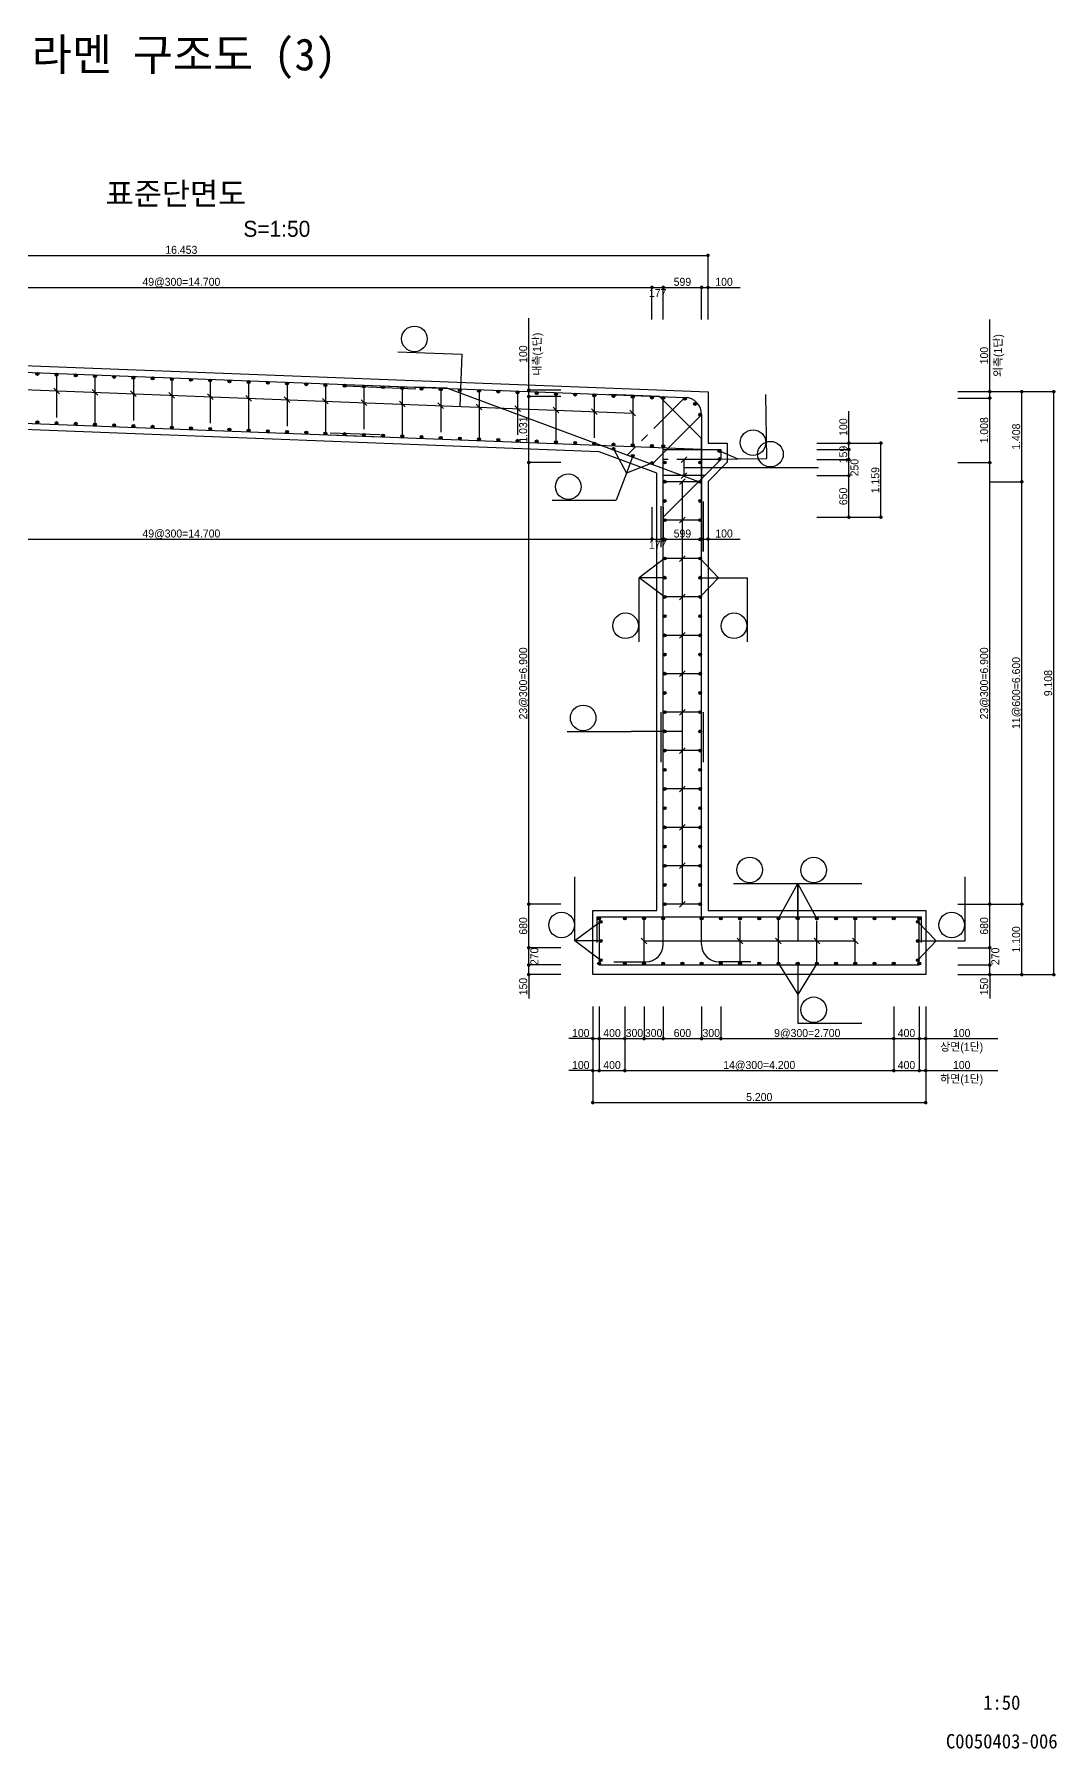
# Model space of a CAD drawing. Extents: x 2629709 to 3675628, y 1179 to 102095.
# Drawn here: x 3063499 to 3079468, y 1179 to 27964 of the extents above; entities that cross this region are included whole.
import ezdxf
from ezdxf.enums import TextEntityAlignment as Align

# ---------------------------------------------------------------- set-up
doc = ezdxf.new("R2010")
doc.units = 0
doc.header["$LTSCALE"] = 550
doc.header["$MEASUREMENT"] = 0
doc.linetypes.add('LDASHDOT', pattern=[2, 1.25, -0.25, 0.25, -0.25])
for name, color, linetype in [('CS-CONC-MAJR', 4, 'CONTINUOUS'), ('CS-DIML', 1, 'CONTINUOUS'), ('CS-DIMT', 3, 'CONTINUOUS'), ('CS-MISC', 3, 'CONTINUOUS'), ('CS-RBAR-EREC', 6, 'CONTINUOUS'), ('CS-RBAR-MAJR', 6, 'CONTINUOUS'), ('CS-SYMB', 3, 'CONTINUOUS'), ('CS-SYMB-LIN3', 1, 'CONTINUOUS'), ('CS-TEXT', 3, 'CONTINUOUS'), ('CZ-TEX1', 6, 'CONTINUOUS'), ('CZ-TEX2', 3, 'CONTINUOUS'), ('TITLE-TEXT', 7, 'CONTINUOUS')]:
    doc.layers.add(name, color=color, linetype=linetype)
doc.styles.add('A_STANDARD', font='Dotum.ttf')
doc.styles.add('TB_TEXT', font='DotumChe.ttf')

# ---------------------------------------------------------------- blocks, each defined once
blk = doc.blocks.new('CSBSEC1')
at = {"layer": 'CS-RBAR-MAJR', "const_width": 0.45}
blk.add_lwpolyline([(0.225, 0, 1), (-0.225, 0, 1)], format="xyb", close=True, dxfattribs=at)
at = {"layer": 'CS-RBAR-MAJR'}
blk.add_circle((0, 0), 0.45, dxfattribs=at)
blk = doc.blocks.new('CXLEATK')
at = {"layer": 'CS-MISC'}
blk.add_line((-0.883885, 0.883882), (0.883882, -0.883882), dxfattribs=at)
blk = doc.blocks.new('CSBNUM1')
at = {"layer": 'CS-SYMB-LIN3'}
blk.add_line((0, 0), (20, 0), dxfattribs=at)
blk.add_circle((5, 4.2), 4, dxfattribs=at)
at = {"layer": 'CS-TEXT', "style": 'A_STANDARD', "flags": 1}
blk.add_attdef('RB_NO', text='', height=2.5, dxfattribs=at).set_placement((5, 4.2), align=Align.MIDDLE)
for tag, p in [('RB_DIA', (11.5, 1.5)), ('RB_LEN', (1.739, -3.958874))]:
    blk.add_attdef(tag, p, '', height=2.5, dxfattribs=at)
blk = doc.blocks.new('CXDIMDT2')
at = {"layer": 'CS-MISC', "const_width": 0.5}
blk.add_lwpolyline([(0.25, 0, 1), (-0.25, 0, 1)], format="xyb", close=True, dxfattribs=at)

msp = doc.modelspace()

# ---------------------------------------------------------------- linework, layer by layer
at = {"layer": 'CS-CONC-MAJR'}
for p, q in [((3058369, 22978), (3073222, 22408)), ((3073222, 22408), (3074022, 22377)), ((3074022, 22377), (3074022, 21577)), ((3072322, 21443), (3059268, 21944)), ((3073222, 21108), (3072322, 21443)), ((3074022, 21577), (3074322, 21577)), ((3074322, 21577), (3074322, 21277)), ((3074322, 21277), (3074022, 20977)), ((3073222, 14273), (3073222, 21108)), ((3074022, 20977), (3074022, 14273)), ((3072222, 14273), (3073222, 14273)), ((3072222, 13273), (3072222, 14273)), ((3074022, 14273), (3077422, 14273)), ((3077422, 14273), (3077422, 13273)), ((3077422, 13273), (3072222, 13273))]:
    msp.add_line(p, q, dxfattribs=at)
at = {"layer": 'CS-DIML'}
for p, q in [((3057569, 24509), (3074022, 24509)), ((3074022, 24009), (3074022, 24534)), ((3058446, 24009), (3073146, 24009)), ((3073146, 23509), (3073146, 24034)), ((3073146, 24009), (3073323, 24009)), ((3073323, 23509), (3073323, 24034)), ((3073323, 24009), (3073922, 24009)), ((3073922, 23509), (3073922, 24034)), ((3073922, 24009), (3074022, 24009)), ((3074022, 23509), (3074022, 24034)), ((3074022, 24009), (3074522, 24009)), ((3071222, 22404), (3071222, 23529)), ((3078422, 22381), (3078422, 23506)), ((3070177, 22967), (3070146, 22151)), ((3058446, 22600), (3072846, 22047)), ((3071722, 22404), (3071197, 22404)), ((3071722, 22304), (3071197, 22304)), ((3071222, 22304), (3071222, 22404)), ((3071222, 21273), (3071222, 22304)), ((3077922, 22381), (3078447, 22381)), ((3077922, 22281), (3078447, 22281)), ((3078422, 22381), (3078947, 22381)), ((3078422, 22281), (3078422, 22381)), ((3078422, 21273), (3078422, 22281)), ((3078922, 22381), (3079447, 22381)), ((3078922, 20973), (3078922, 22381)), ((3079422, 13273), (3079422, 22381)), ((3076222, 21577), (3076222, 22077)), ((3072546, 21488), (3072746, 21107)), ((3074199, 21455), (3074488, 21331)), ((3075722, 21577), (3076247, 21577)), ((3075722, 21477), (3076247, 21477)), ((3076222, 21577), (3076747, 21577)), ((3076222, 21477), (3076222, 21577)), ((3076222, 21319), (3076222, 21477)), ((3076722, 20419), (3076722, 21577)), ((3071722, 21273), (3071197, 21273)), ((3071222, 14373), (3071222, 21273)), ((3072846, 21377), (3072746, 21107)), ((3073146, 21265), (3072746, 21107)), ((3073647, 21069), (3073647, 21319)), ((3073647, 21194), (3074747, 21194)), ((3074201, 21327), (3074488, 21331)), ((3074488, 21331), (3074938, 21337)), ((3075722, 21319), (3076247, 21319)), ((3076222, 21069), (3076222, 21319)), ((3077922, 21273), (3078447, 21273)), ((3078422, 14373), (3078422, 21273)), ((3072746, 21107), (3072589, 20686)), ((3073622, 14373), (3073622, 20973)), ((3075722, 21069), (3076247, 21069)), ((3076222, 20419), (3076222, 21069)), ((3078422, 20973), (3078947, 20973)), ((3078922, 14373), (3078922, 20973)), ((3073146, 20577), (3073146, 20052)), ((3073323, 20577), (3073323, 20052)), ((3073922, 20577), (3073922, 20052)), ((3074022, 20577), (3074022, 20052)), ((3075722, 20419), (3076247, 20419)), ((3076222, 20419), (3076747, 20419)), ((3058446, 20077), (3073146, 20077)), ((3073146, 20077), (3073323, 20077)), ((3073323, 20077), (3073922, 20077)), ((3073922, 20077), (3074022, 20077)), ((3074022, 20077), (3074522, 20077)), ((3073344, 19773), (3072944, 19473)), ((3073899, 19773), (3074187, 19473)), ((3073344, 19473), (3072944, 19473)), ((3073344, 19173), (3072944, 19473)), ((3073899, 19473), (3074187, 19473)), ((3073899, 19173), (3074187, 19473)), ((3074187, 19473), (3074637, 19473)), ((3073622, 17073), (3072822, 17073)), ((3075122, 14151), (3075422, 14696)), ((3075422, 14698), (3075422, 13798)), ((3075722, 14151), (3075422, 14696)), ((3075422, 14151), (3075422, 14696)), ((3071722, 14373), (3071197, 14373)), ((3071222, 13693), (3071222, 14373)), ((3077922, 14373), (3078447, 14373)), ((3078422, 14373), (3078947, 14373)), ((3078422, 13693), (3078422, 14373)), ((3078922, 13273), (3078922, 14373)), ((3072344, 14098), (3071944, 13798)), ((3077299, 14098), (3077587, 13798)), ((3071722, 13693), (3071197, 13693)), ((3071222, 13423), (3071222, 13693)), ((3072344, 13798), (3071944, 13798)), ((3072344, 13498), (3071944, 13798)), ((3073022, 13798), (3076322, 13798)), ((3077299, 13798), (3077587, 13798)), ((3077299, 13498), (3077587, 13798)), ((3077587, 13798), (3078037, 13798)), ((3077922, 13693), (3078447, 13693)), ((3078422, 13423), (3078422, 13693)), ((3071722, 13423), (3071197, 13423)), ((3071222, 13273), (3071222, 13423)), ((3075122, 13446), (3075422, 12963)), ((3075722, 13446), (3075422, 12963)), ((3075422, 13446), (3075422, 12963)), ((3077922, 13423), (3078447, 13423)), ((3078422, 13273), (3078422, 13423)), ((3071722, 13273), (3071197, 13273)), ((3071222, 13273), (3071222, 12898)), ((3077922, 13273), (3078447, 13273)), ((3078422, 13273), (3078947, 13273)), ((3078422, 13273), (3078422, 12898)), ((3078922, 13273), (3079447, 13273)), ((3075422, 12963), (3075422, 12513)), ((3072222, 12773), (3072222, 12248)), ((3072322, 12773), (3072322, 12248)), ((3072722, 12773), (3072722, 12248)), ((3073022, 12773), (3073022, 12248)), ((3073322, 12773), (3073322, 12248)), ((3073922, 12773), (3073922, 12248)), ((3074222, 12773), (3074222, 12248)), ((3076922, 12773), (3076922, 12248)), ((3077322, 12773), (3077322, 12248)), ((3077422, 12773), (3077422, 12248)), ((3072222, 12273), (3071847, 12273)), ((3072222, 12273), (3072322, 12273)), ((3072222, 12273), (3072222, 11748)), ((3072322, 12273), (3072722, 12273)), ((3072322, 12273), (3072322, 11748)), ((3072722, 12273), (3073022, 12273)), ((3072722, 12273), (3072722, 11748)), ((3073022, 12273), (3073322, 12273)), ((3073322, 12273), (3073922, 12273)), ((3073922, 12273), (3074222, 12273)), ((3074222, 12273), (3076922, 12273)), ((3076922, 12273), (3077322, 12273)), ((3076922, 12273), (3076922, 11748)), ((3077322, 12273), (3077422, 12273)), ((3077322, 12273), (3077322, 11748)), ((3077422, 12273), (3078547, 12273)), ((3077422, 12273), (3077422, 11748)), ((3072222, 11773), (3071847, 11773)), ((3072222, 11773), (3072222, 11248)), ((3072222, 11773), (3072322, 11773)), ((3072322, 11773), (3072722, 11773)), ((3072722, 11773), (3076922, 11773)), ((3076922, 11773), (3077322, 11773)), ((3077322, 11773), (3077422, 11773)), ((3077422, 11773), (3077422, 11248)), ((3077422, 11773), (3078547, 11773)), ((3072222, 11273), (3077422, 11273))]:
    msp.add_line(p, q, dxfattribs=at)
at = {"layer": 'CS-RBAR-EREC', "linetype": 'LDASHDOT'}
for p, q in [((3063846, 22665), (3063846, 21865)), ((3065046, 22620), (3065046, 21820)), ((3066246, 22574), (3066246, 21774)), ((3067446, 22528), (3067446, 21728)), ((3068646, 22482), (3068646, 21682)), ((3069846, 22437), (3069846, 21637)), ((3071046, 22391), (3071046, 21591)), ((3072246, 22345), (3072246, 21545)), ((3073662, 22291), (3072758, 21387)), ((3074222, 21319), (3073322, 21319)), ((3073922, 20973), (3073322, 20973)), ((3073922, 19773), (3073322, 19773)), ((3073922, 18573), (3073322, 18573)), ((3073922, 17373), (3073322, 17373)), ((3073922, 16173), (3073322, 16173)), ((3073922, 14973), (3073322, 14973)), ((3074522, 13423), (3074522, 14173)), ((3075722, 13423), (3075722, 14173))]:
    msp.add_line(p, q, dxfattribs=at)
at = {"layer": 'CS-RBAR-EREC', "linetype": 'Continuous'}
for p, q in [((3064446, 22643), (3064446, 21843)), ((3065646, 22597), (3065646, 21797)), ((3066846, 22551), (3066846, 21751)), ((3068046, 22505), (3068046, 21705)), ((3069246, 22460), (3069246, 21660)), ((3070446, 22414), (3070446, 21614)), ((3071646, 22368), (3071646, 21568)), ((3072846, 22322), (3072846, 21522)), ((3073922, 22021), (3073144, 21244)), ((3073972, 21069), (3073322, 21069)), ((3073922, 20373), (3073322, 20373)), ((3073922, 19173), (3073322, 19173)), ((3073922, 17973), (3073322, 17973)), ((3073922, 16773), (3073322, 16773)), ((3073922, 15573), (3073322, 15573)), ((3073922, 14373), (3073322, 14373)), ((3073022, 13423), (3073022, 14173)), ((3075122, 13423), (3075122, 14173)), ((3076322, 13423), (3076322, 14173))]:
    msp.add_line(p, q, dxfattribs=at)
at = {"layer": 'CS-RBAR-MAJR'}
for p, q in [((3061959, 22740), (3069459, 22452)), ((3069458, 22422), (3068348, 22465)), ((3068349, 22495), (3073662, 22291)), ((3069942, 22434), (3069432, 22453)), ((3073922, 20955), (3069942, 22434)), ((3073265, 22306), (3072475, 22337)), ((3073922, 21650), (3073265, 22306)), ((3073322, 19953), (3073322, 22304)), ((3073922, 22021), (3073922, 19883)), ((3062699, 21912), (3068899, 21674)), ((3068119, 21704), (3073922, 21481)), ((3068900, 21704), (3068120, 21734)), ((3073322, 21477), (3074222, 21477)), ((3073922, 20860), (3073922, 21650)), ((3074222, 21477), (3074222, 21319)), ((3074222, 21319), (3073322, 20419)), ((3073922, 20445), (3073922, 20955)), ((3073922, 16593), (3073922, 20663)), ((3073952, 19883), (3073952, 20663)), ((3073292, 19953), (3073292, 20593)), ((3073322, 16593), (3073322, 20593)), ((3073292, 16593), (3073292, 17373)), ((3073322, 13743), (3073322, 17373)), ((3073922, 13743), (3073922, 17373)), ((3073952, 16593), (3073952, 17373)), ((3072292, 14173), (3077352, 14173)), ((3072292, 13773), (3072292, 14173)), ((3072322, 14173), (3072322, 13423)), ((3077322, 13423), (3077322, 14173)), ((3077352, 14173), (3077352, 13773)), ((3072322, 13423), (3077322, 13423)), ((3072552, 13473), (3073052, 13473)), ((3074692, 13473), (3074192, 13473))]:
    msp.add_line(p, q, dxfattribs=at)
for centre, start, end in [((3073652, 22021), 0, 87.8022), ((3073052, 13743), 270, 360), ((3074192, 13743), 180, 270)]:
    msp.add_arc(centre, 270, start, end, dxfattribs=at)

# ---------------------------------------------------------------- block references
at = {"layer": 'CS-RBAR-MAJR', "xscale": 50, "yscale": 50, "zscale": 50}
for p, rotation in [((3069178, 23005), 357.802224), ((3074938, 21337), 90.769801), ((3072944, 18473), 90), ((3074637, 18473), 90), ((3071944, 13798), 90), ((3078037, 13798), 90)]:
    msp.add_blockref('CSBNUM1', p, dxfattribs=dict(at, rotation=rotation))
for name, p in [('CSBSEC1', (3063546, 22657)), ('CSBSEC1', (3063846, 22645)), ('CSBSEC1', (3064146, 22634)), ('CSBSEC1', (3064446, 22622)), ('CSBSEC1', (3064746, 22611)), ('CSBSEC1', (3065046, 22599)), ('CSBSEC1', (3065346, 22588)), ('CSBSEC1', (3065646, 22576)), ('CSBSEC1', (3065946, 22565)), ('CSBSEC1', (3066246, 22553)), ('CSBSEC1', (3066546, 22542)), ('CSBSEC1', (3066846, 22530)), ('CSBSEC1', (3067146, 22519)), ('CSBSEC1', (3067446, 22507)), ('CSBSEC1', (3067746, 22496)), ('CSBSEC1', (3068046, 22484)), ('CSBSEC1', (3068346, 22473)), ('CSBSEC1', (3068646, 22461)), ('CSBSEC1', (3068946, 22450)), ('CSBSEC1', (3069246, 22438)), ('CSBSEC1', (3069546, 22427)), ('CSBSEC1', (3069846, 22415)), ('CSBSEC1', (3070146, 22404)), ('CSBSEC1', (3070446, 22392)), ('CSBSEC1', (3070746, 22381)), ('CSBSEC1', (3071046, 22369)), ('CSBSEC1', (3071346, 22358)), ('CSBSEC1', (3071646, 22346)), ('CSBSEC1', (3071946, 22335)), ('CSBSEC1', (3072246, 22323)), ('CSBSEC1', (3072546, 22311)), ('CSBSEC1', (3072846, 22300)), ('CSBSEC1', (3073146, 22288)), ('CSBSEC1', (3073323, 22282)), ('CSBSEC1', (3073662, 22269)), ('CSBSEC1', (3073819, 22189)), ('CSBSEC1', (3073899, 22021)), ('CSBSEC1', (3063546, 21902)), ('CSBSEC1', (3063846, 21890)), ('CSBSEC1', (3064146, 21879)), ('CSBSEC1', (3064446, 21867)), ('CSBSEC1', (3064746, 21856)), ('CSBSEC1', (3065046, 21844)), ('CSBSEC1', (3065346, 21833)), ('CSBSEC1', (3065646, 21821)), ('CSBSEC1', (3065946, 21810)), ('CSBSEC1', (3066246, 21798)), ('CSBSEC1', (3066546, 21787)), ('CSBSEC1', (3066846, 21775)), ('CSBSEC1', (3067146, 21764)), ('CSBSEC1', (3067446, 21752)), ('CSBSEC1', (3067746, 21741)), ('CSBSEC1', (3068046, 21729)), ('CSBSEC1', (3068346, 21718)), ('CSBSEC1', (3068646, 21706)), ('CSBSEC1', (3068946, 21695)), ('CSBSEC1', (3069246, 21683)), ('CSBSEC1', (3069546, 21672)), ('CSBSEC1', (3069846, 21660)), ('CSBSEC1', (3070146, 21649)), ('CSBSEC1', (3070446, 21637)), ('CSBSEC1', (3070746, 21626)), ('CSBSEC1', (3071046, 21614)), ('CSBSEC1', (3071346, 21603)), ('CSBSEC1', (3071646, 21591)), ('CSBSEC1', (3071946, 21580)), ('CSBSEC1', (3072246, 21568)), ('CSBSEC1', (3072546, 21556)), ('CSBSEC1', (3072546, 21488)), ('CSBSEC1', (3072846, 21545)), ('CSBSEC1', (3073146, 21533)), ('CSBSEC1', (3073323, 21527)), ('CSBSEC1', (3074199, 21455)), ('CSBNUM1', (3074747, 21194)), ('CSBSEC1', (3072846, 21377)), ('CSBSEC1', (3073146, 21265)), ('CSBSEC1', (3073344, 21273)), ('CSBSEC1', (3073899, 21273)), ('CSBSEC1', (3074201, 21327)), ('CSBNUM1', (3071589, 20686)), ('CSBSEC1', (3073344, 20973)), ('CSBSEC1', (3073899, 20973)), ('CSBSEC1', (3073344, 20673)), ('CSBSEC1', (3073899, 20673)), ('CSBSEC1', (3073344, 20373)), ('CSBSEC1', (3073899, 20373)), ('CSBSEC1', (3073344, 20073)), ('CSBSEC1', (3073899, 20073)), ('CSBSEC1', (3073344, 19773)), ('CSBSEC1', (3073899, 19773)), ('CSBSEC1', (3073344, 19473)), ('CSBSEC1', (3073899, 19473)), ('CSBSEC1', (3073344, 19173)), ('CSBSEC1', (3073899, 19173)), ('CSBSEC1', (3073344, 18873)), ('CSBSEC1', (3073899, 18873)), ('CSBSEC1', (3073344, 18573)), ('CSBSEC1', (3073899, 18573)), ('CSBSEC1', (3073344, 18273)), ('CSBSEC1', (3073899, 18273)), ('CSBSEC1', (3073344, 17973)), ('CSBSEC1', (3073899, 17973)), ('CSBSEC1', (3073344, 17673)), ('CSBSEC1', (3073899, 17673)), ('CSBNUM1', (3071822, 17073)), ('CSBSEC1', (3073344, 17373)), ('CSBSEC1', (3073899, 17373)), ('CSBSEC1', (3073344, 17073)), ('CSBSEC1', (3073899, 17073)), ('CSBSEC1', (3073344, 16773)), ('CSBSEC1', (3073899, 16773)), ('CSBSEC1', (3073344, 16473)), ('CSBSEC1', (3073899, 16473)), ('CSBSEC1', (3073344, 16173)), ('CSBSEC1', (3073899, 16173)), ('CSBSEC1', (3073344, 15873)), ('CSBSEC1', (3073899, 15873)), ('CSBSEC1', (3073344, 15573)), ('CSBSEC1', (3073899, 15573)), ('CSBSEC1', (3073344, 15273)), ('CSBSEC1', (3073899, 15273)), ('CSBNUM1', (3074422, 14698)), ('CSBNUM1', (3075422, 14696)), ('CSBSEC1', (3073344, 14973)), ('CSBSEC1', (3073899, 14973)), ('CSBSEC1', (3073344, 14673)), ('CSBSEC1', (3073899, 14673)), ('CSBSEC1', (3073344, 14373)), ('CSBSEC1', (3073899, 14373)), ('CSBSEC1', (3072322, 14151)), ('CSBSEC1', (3072344, 14098)), ('CSBSEC1', (3072722, 14151)), ('CSBSEC1', (3073022, 14151)), ('CSBSEC1', (3073322, 14151)), ('CSBSEC1', (3073922, 14151)), ('CSBSEC1', (3074222, 14151)), ('CSBSEC1', (3074522, 14151)), ('CSBSEC1', (3074822, 14151)), ('CSBSEC1', (3075122, 14151)), ('CSBSEC1', (3075422, 14151)), ('CSBSEC1', (3075722, 14151)), ('CSBSEC1', (3076022, 14151)), ('CSBSEC1', (3076322, 14151)), ('CSBSEC1', (3076622, 14151)), ('CSBSEC1', (3076922, 14151)), ('CSBSEC1', (3077299, 14098)), ('CSBSEC1', (3077322, 14151)), ('CSBSEC1', (3072344, 13798)), ('CSBSEC1', (3077299, 13798)), ('CSBSEC1', (3072322, 13446)), ('CSBSEC1', (3072344, 13498)), ('CSBSEC1', (3072722, 13446)), ('CSBSEC1', (3073022, 13446)), ('CSBSEC1', (3073322, 13446)), ('CSBSEC1', (3073622, 13446)), ('CSBSEC1', (3073922, 13446)), ('CSBSEC1', (3074222, 13446)), ('CSBSEC1', (3074522, 13446)), ('CSBSEC1', (3074822, 13446)), ('CSBSEC1', (3075122, 13446)), ('CSBSEC1', (3075422, 13446)), ('CSBSEC1', (3075722, 13446)), ('CSBSEC1', (3076022, 13446)), ('CSBSEC1', (3076322, 13446)), ('CSBSEC1', (3076622, 13446)), ('CSBSEC1', (3076922, 13446)), ('CSBSEC1', (3077299, 13498)), ('CSBSEC1', (3077322, 13446)), ('CSBNUM1', (3075422, 12513))]:
    msp.add_blockref(name, p, dxfattribs=at)
at = {"layer": 'CS-SYMB'}
for name, p, xscale, yscale, zscale, rotation in [('CXDIMDT2', (3074022, 24509), 55, 55, 55, 90), ('CXDIMDT2', (3073146, 24009), 55, 55, 55, 90), ('CXDIMDT2', (3073146, 24009), 55, 55, 55, 90), ('CXDIMDT2', (3073323, 24009), 55, 55, 55, 90), ('CXDIMDT2', (3073323, 24009), 55, 55, 55, 90), ('CXDIMDT2', (3073922, 24009), 55, 55, 55, 90), ('CXDIMDT2', (3073922, 24009), 55, 55, 55, 90), ('CXDIMDT2', (3074022, 24009), 55, 55, 55, 90), ('CXDIMDT2', (3074022, 24009), 55, 55, 55, 90), ('CXDIMDT2', (3071222, 22404), 55, 55, 55, 90), ('CXDIMDT2', (3071222, 22404), 55, 55, 55, 90), ('CXDIMDT2', (3071222, 22304), 55, 55, 55, 90), ('CXDIMDT2', (3071222, 22304), 55, 55, 55, 90), ('CXDIMDT2', (3078422, 22381), 55, 55, 55, 90), ('CXDIMDT2', (3078422, 22381), 55, 55, 55, 90), ('CXDIMDT2', (3078422, 22281), 55, 55, 55, 90), ('CXDIMDT2', (3078422, 22281), 55, 55, 55, 90), ('CXDIMDT2', (3078922, 22381), 55, 55, 55, 90), ('CXDIMDT2', (3079422, 22381), 55, 55, 55, 90), ('CXDIMDT2', (3076222, 21577), 55, 55, 55, 90), ('CXDIMDT2', (3076222, 21577), 55, 55, 55, 90), ('CXDIMDT2', (3076222, 21477), 55, 55, 55, 90), ('CXDIMDT2', (3076222, 21477), 55, 55, 55, 90), ('CXDIMDT2', (3076722, 21577), 55, 55, 55, 90), ('CXDIMDT2', (3071222, 21273), 55, 55, 55, 90), ('CXDIMDT2', (3071222, 21273), 55, 55, 55, 90), ('CXLEATK', (3073647, 21319), 50, 50, 50, 270), ('CXDIMDT2', (3076222, 21319), 55, 55, 55, 90), ('CXDIMDT2', (3076222, 21319), 55, 55, 55, 90), ('CXDIMDT2', (3078422, 21273), 55, 55, 55, 90), ('CXDIMDT2', (3078422, 21273), 55, 55, 55, 90), ('CXLEATK', (3073622, 20973), 50, 50, 50, 270), ('CXLEATK', (3073647, 21069), 50, 50, 50, 270), ('CXDIMDT2', (3076222, 21069), 55, 55, 55, 90), ('CXDIMDT2', (3076222, 21069), 55, 55, 55, 90), ('CXDIMDT2', (3078922, 20973), 55, 55, 55, 90), ('CXDIMDT2', (3078922, 20973), 55, 55, 55, 90), ('CXLEATK', (3073622, 20373), 50, 50, 50, 270), ('CXDIMDT2', (3076222, 20419), 55, 55, 55, 90), ('CXDIMDT2', (3076722, 20419), 55, 55, 55, 90), ('CXDIMDT2', (3073146, 20077), 55, 55, 55, 90), ('CXDIMDT2', (3073146, 20077), 55, 55, 55, 90), ('CXDIMDT2', (3073323, 20077), 55, 55, 55, 90), ('CXDIMDT2', (3073323, 20077), 55, 55, 55, 90), ('CXDIMDT2', (3073922, 20077), 55, 55, 55, 90), ('CXDIMDT2', (3073922, 20077), 55, 55, 55, 90), ('CXDIMDT2', (3074022, 20077), 55, 55, 55, 90), ('CXDIMDT2', (3074022, 20077), 55, 55, 55, 90), ('CXLEATK', (3073622, 19773), 50, 50, 50, 270), ('CXLEATK', (3073622, 19173), 50, 50, 50, 270), ('CXLEATK', (3073622, 18573), 50, 50, 50, 270), ('CXLEATK', (3073622, 17973), 50, 50, 50, 270), ('CXLEATK', (3073622, 17373), 50, 50, 50, 270), ('CXLEATK', (3073622, 16773), 50, 50, 50, 270), ('CXLEATK', (3073622, 16173), 50, 50, 50, 270), ('CXLEATK', (3073622, 15573), 50, 50, 50, 270), ('CXLEATK', (3073622, 14973), 50, 50, 50, 270), ('CXDIMDT2', (3071222, 14373), 55, 55, 55, 90), ('CXDIMDT2', (3071222, 14373), 55, 55, 55, 90), ('CXLEATK', (3073622, 14373), 50, 50, 50, 270), ('CXDIMDT2', (3078422, 14373), 55, 55, 55, 90), ('CXDIMDT2', (3078422, 14373), 55, 55, 55, 90), ('CXDIMDT2', (3078922, 14373), 55, 55, 55, 90), ('CXDIMDT2', (3078922, 14373), 55, 55, 55, 90), ('CXDIMDT2', (3071222, 13693), 55, 55, 55, 90), ('CXDIMDT2', (3071222, 13693), 55, 55, 55, 90), ('CXLEATK', (3073022, 13798), 50, 50, 50, 180), ('CXLEATK', (3074522, 13798), 50, 50, 50, 180), ('CXLEATK', (3075122, 13798), 50, 50, 50, 180), ('CXLEATK', (3075722, 13798), 50, 50, 50, 180), ('CXLEATK', (3076322, 13798), 50, 50, 50, 180), ('CXDIMDT2', (3078422, 13693), 55, 55, 55, 90), ('CXDIMDT2', (3078422, 13693), 55, 55, 55, 90), ('CXDIMDT2', (3071222, 13423), 55, 55, 55, 90), ('CXDIMDT2', (3071222, 13423), 55, 55, 55, 90), ('CXDIMDT2', (3078422, 13423), 55, 55, 55, 90), ('CXDIMDT2', (3078422, 13423), 55, 55, 55, 90), ('CXDIMDT2', (3071222, 13273), 55, 55, 55, 90), ('CXDIMDT2', (3078422, 13273), 55, 55, 55, 90), ('CXDIMDT2', (3078922, 13273), 55, 55, 55, 90), ('CXDIMDT2', (3079422, 13273), 55, 55, 55, 90), ('CXDIMDT2', (3072222, 12273), 55, 55, 55, 90), ('CXDIMDT2', (3072322, 12273), 55, 55, 55, 90), ('CXDIMDT2', (3072322, 12273), 55, 55, 55, 90), ('CXDIMDT2', (3072722, 12273), 55, 55, 55, 90), ('CXDIMDT2', (3072722, 12273), 55, 55, 55, 90), ('CXDIMDT2', (3073022, 12273), 55, 55, 55, 90), ('CXDIMDT2', (3073022, 12273), 55, 55, 55, 90), ('CXDIMDT2', (3073322, 12273), 55, 55, 55, 90), ('CXDIMDT2', (3073322, 12273), 55, 55, 55, 90), ('CXDIMDT2', (3073922, 12273), 55, 55, 55, 90), ('CXDIMDT2', (3073922, 12273), 55, 55, 55, 90), ('CXDIMDT2', (3074222, 12273), 55, 55, 55, 90), ('CXDIMDT2', (3074222, 12273), 55, 55, 55, 90), ('CXDIMDT2', (3076922, 12273), 55, 55, 55, 90), ('CXDIMDT2', (3076922, 12273), 55, 55, 55, 90), ('CXDIMDT2', (3077322, 12273), 55, 55, 55, 90), ('CXDIMDT2', (3077322, 12273), 55, 55, 55, 90), ('CXDIMDT2', (3077422, 12273), 55, 55, 55, 90), ('CXDIMDT2', (3077422, 12273), 55, 55, 55, 90), ('CXDIMDT2', (3072222, 11773), 55, 55, 55, 90), ('CXDIMDT2', (3072322, 11773), 55, 55, 55, 90), ('CXDIMDT2', (3072322, 11773), 55, 55, 55, 90), ('CXDIMDT2', (3072722, 11773), 55, 55, 55, 90), ('CXDIMDT2', (3072722, 11773), 55, 55, 55, 90), ('CXDIMDT2', (3076922, 11773), 55, 55, 55, 90), ('CXDIMDT2', (3076922, 11773), 55, 55, 55, 90), ('CXDIMDT2', (3077322, 11773), 55, 55, 55, 90), ('CXDIMDT2', (3077322, 11773), 55, 55, 55, 90), ('CXDIMDT2', (3077422, 11773), 55, 55, 55, 90), ('CXDIMDT2', (3077422, 11773), 55, 55, 55, 90), ('CXDIMDT2', (3072222, 11273), 55, 55, 55, 90), ('CXDIMDT2', (3077422, 11273), 55, 55, 55, 90)]:
    msp.add_blockref(name, p, dxfattribs=dict(at, xscale=xscale, yscale=yscale, zscale=zscale, rotation=rotation))
at = {"layer": 'CS-SYMB', "xscale": 50, "yscale": 50, "zscale": 50}
for p in [(3063846, 22393), (3064446, 22370), (3065046, 22347), (3065646, 22324), (3066246, 22301), (3066846, 22278), (3067446, 22255), (3068046, 22232), (3068646, 22209), (3069246, 22186), (3069846, 22163), (3070446, 22140), (3071046, 22117), (3071646, 22094), (3072246, 22070), (3072846, 22047)]:
    msp.add_blockref('CXLEATK', p, dxfattribs=at)

# ---------------------------------------------------------------- texts
at = {"layer": 'CS-DIMT', "style": 'A_STANDARD'}
for s, p in [('16.453', (3065795, 24534)), ('49@300=14.700', (3065796, 24034)), ('599', (3073622, 24034)), ('100', (3074272, 24034)), ('49@300=14.700', (3065796, 20102)), ('599', (3073622, 20102)), ('100', (3074272, 20102)), ('100', (3072034, 12298)), ('400', (3072522, 12298)), ('300', (3072872, 12298)), ('300', (3073172, 12298)), ('600', (3073622, 12298)), ('300', (3074072, 12298)), ('9@300=2.700', (3075572, 12298)), ('400', (3077122, 12298)), ('100', (3077984, 12298)), ('100', (3072034, 11798)), ('400', (3072522, 11798)), ('14@300=4.200', (3074822, 11798)), ('400', (3077122, 11798)), ('100', (3077984, 11798)), ('5.200', (3074822, 11298))]:
    msp.add_text(s, height=125, dxfattribs=at).set_placement(p, align=Align.CENTER)
for s, p in [('177', (3073235, 23984)), ('177', (3073235, 20052)), ('상면(1단)', (3077984, 12208)), ('하면(1단)', (3077984, 11708))]:
    msp.add_text(s, height=125, dxfattribs=at).set_placement(p, align=Align.TOP_CENTER)
for s, p in [('100', (3071197, 22967)), ('100', (3078397, 22944)), ('1.031', (3071197, 21789)), ('1.008', (3078397, 21777)), ('100', (3076197, 21827)), ('1.408', (3078897, 21677)), ('159', (3076197, 21398)), ('1.159', (3076697, 20998)), ('650', (3076197, 20744)), ('23@300=6.900', (3071197, 17823)), ('23@300=6.900', (3078397, 17823)), ('11@600=6.600', (3078897, 17673)), ('9.108', (3079397, 17827)), ('680', (3071197, 14033)), ('680', (3078397, 14033)), ('1.100', (3078897, 13823)), ('150', (3071197, 13086)), ('150', (3078397, 13086))]:
    msp.add_text(s, height=125, rotation=90, dxfattribs=at).set_placement(p, align=Align.CENTER)
for s, p in [('내측(1단)', (3071287, 22967)), ('외측(1단)', (3078487, 22944)), ('250', (3076247, 21194)), ('270', (3071247, 13558)), ('270', (3078447, 13558))]:
    msp.add_text(s, height=125, rotation=90, dxfattribs=at).set_placement(p, align=Align.TOP_CENTER)
at = {"layer": 'CZ-TEX1', "style": 'A_STANDARD'}
msp.add_text('표준단면도', height=350, dxfattribs=at).set_placement((3065710, 25300), align=Align.CENTER)
at = {"layer": 'CZ-TEX2', "style": 'A_STANDARD'}
msp.add_text('S=1:50', height=250, dxfattribs=at).set_placement((3066764, 24800))
at = {"layer": 'TITLE-TEXT', "style": 'TB_TEXT'}
for s, height, p in [('라멘 구조도 (3)', 500, (3065835, 27650)), ('1:50', 225, (3078610, 1900)), ('C0050403-006', 225, (3078610, 1295))]:
    msp.add_text(s, height=height, dxfattribs=at).set_placement(p, align=Align.MIDDLE_CENTER)

doc.saveas('drawing.dxf')
